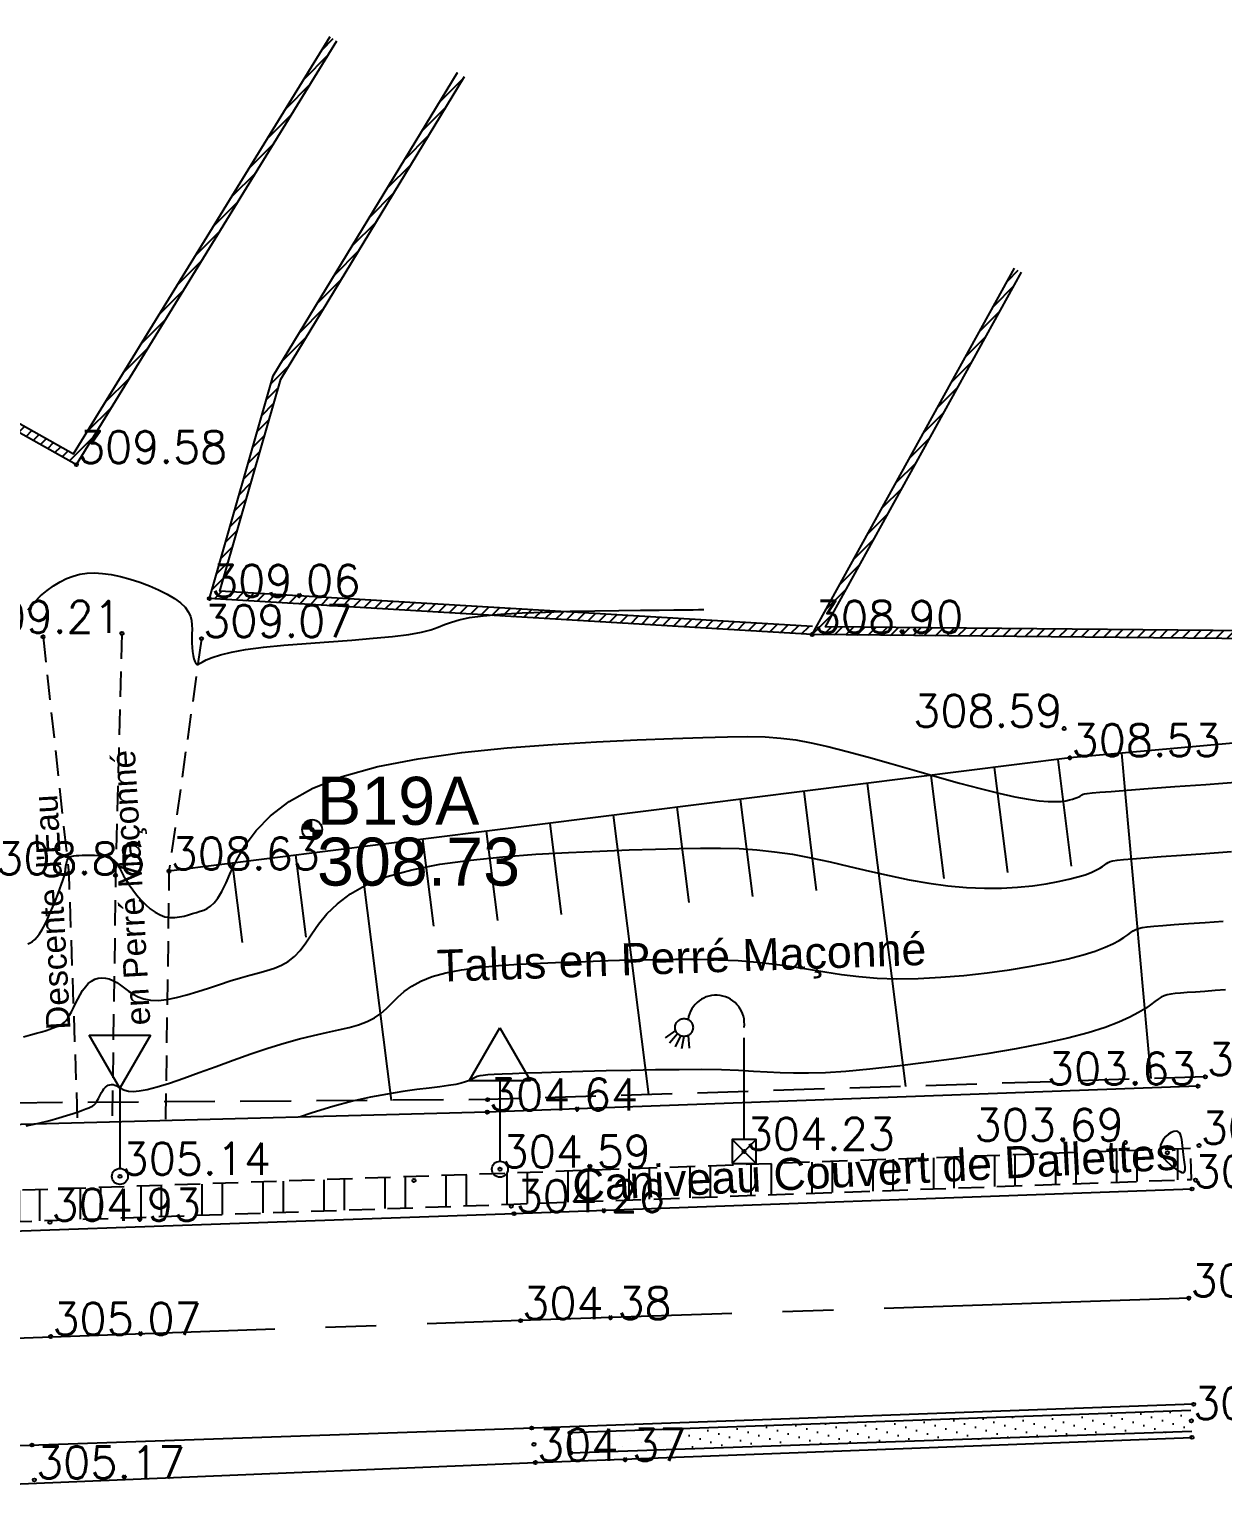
# Model space of a CAD drawing. Extents: x 524954 to 526204, y 9523489 to 9524010.
# Drawn here: x 526132.74 to 526170.01, y 9523875.26 to 9523921.45 of the extents above; entities that cross this region are included whole.
import ezdxf
from ezdxf.enums import TextEntityAlignment as Align

# ---------------------------------------------------------------- set-up
doc = ezdxf.new("R2010")
doc.units = 0
doc.header["$PDMODE"] = 33
doc.header["$PDSIZE"] = 0.1
doc.linetypes.add('AXES2', pattern=[28.575, 19.05, -3.175, 3.175, -3.175])
doc.linetypes.add('CACHE2', pattern=[4.7625, 3.175, -1.5875])
for name, color, linetype in [('Axe_Route_Existante', 1, 'AXES2'), ('Bas_Talus', 40, 'CACHE2'), ('Bord_Route_Existante', 6, 'Continuous'), ('Caniveau', 5, 'CACHE2'), ('Cloture', 7, 'Continuous'), ('CN_01_00', 3, 'Continuous'), ('CN_02_00', 4, 'Continuous'), ('CN_05_00', 6, 'Continuous'), ('Haut_Talus', 30, 'Continuous'), ('Murs', 1, 'Continuous'), ('Réseau_Electrique', 1, 'CACHE2'), ('Signalisation', 7, 'Continuous'), ('Talus', 2, 'Continuous'), ('TopoAlt', 3, 'Continuous'), ('TopoAlt polygo', 7, 'Continuous'), ('TOPOJIS', 7, 'Continuous'), ('TOPOJIS polygo', 1, 'Continuous'), ('TopoMat polygo', 1, 'Continuous'), ('Toponomie', 7, 'CACHE2'), ('Végétation_Plantation', 70, 'Continuous')]:
    doc.layers.add(name, color=color, linetype=linetype)
doc.layers.add('Trottoir', color=7, linetype='Continuous', true_color=0xff6666)
doc.styles.add('Arial 1.0', font='arial.ttf', dxfattribs={"width": 0.99, "height": 1})
doc.styles.add('Simplex 1.0', font='Simplex.shx', dxfattribs={"width": 0.99, "height": 1})
doc.styles.get("Standard").update_dxf_attribs({"font": 'arial.ttf'})
pattern_1 = [(45, (0, 0), (-0.1767766952966, 0.1767766952966), [])]

# ---------------------------------------------------------------- blocks, each defined once
blk = doc.blocks.new('TCPOINT M')
at = {"color": 0}
blk.add_point((0, 0), dxfattribs=at)
at = {"layer": 'TopoAlt', "style": 'Simplex 1.0', "width": 0.99}
blk.add_attdef('ALT', (0.15, 0.15), '', height=1, dxfattribs=at)
blk = doc.blocks.new('l006')
at = {"color": 0, "linetype": 'Continuous'}
for p, q in [((-0.374983, 0.374983), (0.374983, -0.374983)), ((0.374983, 0.374983), (-0.374983, -0.374983))]:
    blk.add_line(p, q, dxfattribs=at)
at = {"color": 0}
for points in [[(-2.13811, 3.780655), (-2.462092, 3.556373)], [(0, 0.374983), (0, 3.874983)], [(-2.076053, 3.680811), (-2.327604, 3.38372)], [(-1.982361, 3.616916), (-2.1506, 3.266515)], [(-1.881771, 3.595557), (-1.952051, 3.211468)], [(-1.751571, 3.624204), (-1.711147, 3.227417)]]:
    blk.add_lwpolyline(points, dxfattribs=at)
at = {"color": 0, "linetype": 'Continuous'}
blk.add_lwpolyline([(-0.374983, -0.374983), (0.374983, -0.374983), (0.374983, 0.374983), (-0.374983, 0.374983)], close=True, dxfattribs=at)
at = {"color": 0}
blk.add_circle((-1.875, 3.874983), 0.279508, dxfattribs=at)
blk.add_arc((-0.875, 3.999983), 0.883883, 351.869898, 171.869898, dxfattribs=at)
blk = doc.blocks.new('r021')
at = {"color": 0, "linetype": 'Continuous'}
for p, q in [((-0.959708, 4.41882), (0.958028, 4.41882)), ((0, 2.75992), (-0.959708, 4.41882)), ((0.958028, 4.41882), (0, 2.75992)), ((0, 2.75992), (0, 0.25))]:
    blk.add_line(p, q, dxfattribs=at)
at = {"color": 0}
blk.add_circle((0, 0), 0.25, dxfattribs=at)
blk = doc.blocks.new('r022')
at = {"color": 0, "linetype": 'Continuous'}
for p, q in [((-0.958868, 2.75992), (0.00084, 4.41882)), ((0.00084, 4.41882), (0.958868, 2.75992)), ((0.958868, 2.75992), (-0.958868, 2.75992)), ((0, 2.75992), (0, 0.25))]:
    blk.add_line(p, q, dxfattribs=at)
at = {"color": 0}
blk.add_circle((0, 0), 0.25, dxfattribs=at)
blk = doc.blocks.new('TCPOINT polygo')
at = {"color": 0, "const_width": 0.075}
blk.add_lwpolyline([(0, 0.0375, 1), (0, -0.0375, 1)], format="xyb", close=True, dxfattribs=at)
at = {"color": 0}
blk.add_point((0, 0), dxfattribs=at)
at = {"layer": 'TopoAlt polygo', "style": 'Arial 1.0', "width": 0.99}
blk.add_attdef('ALT', (0.15, 0.15), '', height=2, dxfattribs=at)
at = {"layer": 'TopoMat polygo', "style": 'Arial 1.0', "width": 0.99}
blk.add_attdef('MAT', text='', height=2, dxfattribs=at).set_placement((0.15, -2.5), align=Align.TOP_LEFT)
blk = doc.blocks.new('t014')
at = {"color": 0, "const_width": 1.249375}
for points in [[(0, 0.625313, 0.414214), (-0.625313, 0, 1)], [(0, -0.625312, 0.414214), (0.625313, 0, 0.414214)]]:
    blk.add_lwpolyline(points, format="xyb", dxfattribs=at)
at = {"color": 0}
blk.add_circle((0, 0), 1.25, dxfattribs=at)

msp = doc.modelspace()

# ---------------------------------------------------------------- hatches: boundary and pattern name
at = {"layer": 'Caniveau', "ltscale": 0.25}
h = msp.add_hatch(dxfattribs=at)
h.set_pattern_fill('ANSI32', color=256, scale=0.2, angle=45, style=0)
h.paths.add_polyline_path([(526169.013, 9523886.483), (526147.837, 9523885.712), (526121.79, 9523884.798), (526119.235, 9523884.72), (526110.386, 9523884.982), (526101.922, 9523886.208), (526094.879, 9523887.319), (526093.223, 9523887.838), (526090.785, 9523889.078), (526087.619, 9523891.659), (526083.79, 9523893.69), (526080.443, 9523895.11), (526076.92, 9523895.854), (526071.989, 9523897.311), (526066.491, 9523899.725), (526054.062, 9523905.317), (526051.122, 9523906.941), (526048.139, 9523909.736), (526046.009, 9523913.059), (526045.211, 9523912.599), (526047.384, 9523909.115), (526050.547, 9523906.151), (526053.628, 9523904.45), (526066.097, 9523898.839), (526071.655, 9523896.399), (526076.682, 9523894.914), (526080.129, 9523894.186), (526083.429, 9523892.919), (526087.095, 9523890.836), (526090.253, 9523888.262), (526092.856, 9523886.937), (526094.658, 9523886.372), (526101.777, 9523885.25), (526110.302, 9523884.014), (526119.236, 9523883.75), (526121.822, 9523883.83), (526147.872, 9523884.743), (526169.048, 9523885.515)])
at = {"layer": 'Murs'}
h = msp.add_hatch(dxfattribs=at)
h.set_pattern_fill('_U', color=256, scale=0.25, angle=45, style=0, pattern_type=0)
h.set_pattern_definition(pattern_1)
h.paths.add_polyline_path([(526118.373, 9523916.762), (526134.206, 9523907.853), (526142.348, 9523921.098), (526142.135, 9523921.229), (526134.119, 9523908.189), (526118.496, 9523916.98)])
h = msp.add_hatch(dxfattribs=at)
h.set_pattern_fill('_U', color=256, scale=0.25, angle=45, style=0, pattern_type=0)
h.set_pattern_definition(pattern_1)
h.paths.add_polyline_path([(526157.195, 9523902.542), (526138.365, 9523903.671), (526140.36, 9523910.627), (526146.119, 9523920.11), (526146.333, 9523919.98), (526140.591, 9523910.526), (526138.691, 9523903.902), (526157.21, 9523902.791)])
h = msp.add_hatch(dxfattribs=at)
h.set_pattern_fill('_U', color=256, scale=0.25, angle=45, style=0, pattern_type=0)
h.set_pattern_definition(pattern_1)
h.paths.add_polyline_path([(526178.529, 9523902.34), (526157.195, 9523902.542), (526163.521, 9523913.992), (526163.74, 9523913.871), (526157.617, 9523902.788), (526178.531, 9523902.59)])
at = {"layer": 'Végétation_Plantation'}
h = msp.add_hatch(dxfattribs=at)
h.set_pattern_fill('PELOUSE', color=256, scale=0.15, angle=285, style=0)
h.set_pattern_definition([(285, (0, 0), (0.338306318843, -0.103465378898), [0, -0.375])])
h.paths.add_polyline_path([(526169.03, 9523878.292), (526149.628, 9523877.594), (526149.649, 9523876.968), (526169.053, 9523877.645)])

# ---------------------------------------------------------------- linework, layer by layer
at = {"layer": 'Axe_Route_Existante', "ltscale": 0.5, "flags": 128}
msp.add_lwpolyline([(526168.964, 9523881.807), (526148.086, 9523881.103), (526122.163, 9523880.184), (526103.667, 9523881.747), (526093.154, 9523883.214)], dxfattribs=at)
at = {"layer": 'Bas_Talus', "ltscale": 0.5, "flags": 128}
msp.add_lwpolyline([(526169.478, 9523888.72), (526147.054, 9523888.008), (526121.945, 9523887.832), (526107.563, 9523889.513), (526097.042, 9523891.081), (526094.222, 9523891.842), (526091.138, 9523894.144), (526088.159, 9523896.254), (526082.128, 9523898.886), (526077.774, 9523899.759), (526074.725, 9523900.593), (526071.481, 9523901.929), (526060.018, 9523906.985), (526053.901, 9523909.77), (526050.455, 9523912.875), (526048.786, 9523915.056), (526047.769, 9523919.408), (526048.034, 9523921.385)], dxfattribs=at)
at = {"layer": 'Bord_Route_Existante', "flags": 128}
for points in [[(526101.733, 9523884.956), (526110.276, 9523883.718), (526119.236, 9523883.453), (526121.832, 9523883.532), (526147.883, 9523884.446), (526169.059, 9523885.217)], [(526169.114, 9523878.487), (526148.483, 9523877.744), (526122.13, 9523876.84), (526116.111, 9523876.703), (526112.931, 9523876.834), (526108.688, 9523877.151), (526104.532, 9523877.684), (526102.101, 9523878.011), (526095.127, 9523879.067), (526094.41, 9523879.159), (526094.479, 9523878.48), (526094.767, 9523876.387), (526094.843, 9523873.767), (526094.875, 9523872.361), (526096.885, 9523872.923), (526100.586, 9523873.677), (526104.309, 9523874.081), (526109.662, 9523874.527), (526115.241, 9523875.101), (526118.86, 9523875.446), (526120.943, 9523875.569), (526123.404, 9523875.629), (526148.548, 9523876.667), (526169.06, 9523877.454)], [(526169.03, 9523878.292), (526149.628, 9523877.594), (526149.649, 9523876.968), (526169.053, 9523877.645)]]:
    msp.add_lwpolyline(points, dxfattribs=at)
at = {"layer": 'Caniveau', "ltscale": 0.25, "flags": 128}
for points in [[(526169.013, 9523886.483), (526147.837, 9523885.712), (526121.79, 9523884.798), (526119.235, 9523884.72), (526110.386, 9523884.982), (526101.922, 9523886.208), (526094.879, 9523887.319), (526093.223, 9523887.838), (526090.785, 9523889.078), (526087.619, 9523891.659), (526083.79, 9523893.69), (526080.443, 9523895.11), (526076.92, 9523895.854), (526071.989, 9523897.311), (526066.491, 9523899.725), (526054.062, 9523905.317), (526051.122, 9523906.941), (526048.139, 9523909.736), (526046.009, 9523913.059), (526045.211, 9523912.599), (526047.384, 9523909.115), (526050.547, 9523906.151), (526053.628, 9523904.45), (526066.097, 9523898.839), (526071.655, 9523896.399), (526076.682, 9523894.914), (526080.129, 9523894.186), (526083.429, 9523892.919), (526087.095, 9523890.836), (526090.253, 9523888.262), (526092.856, 9523886.937), (526094.658, 9523886.372), (526101.777, 9523885.25), (526110.302, 9523884.014), (526119.236, 9523883.75), (526121.822, 9523883.83), (526147.872, 9523884.743), (526169.048, 9523885.515), (526169.013, 9523886.483)], [(526135.629, 9523902.579), (526135.43, 9523895.022), (526135.327, 9523887.31)], [(526133.165, 9523902.473), (526133.969, 9523895.086), (526134.241, 9523887.281)], [(526138.116, 9523902.413), (526137.1, 9523895.147), (526136.995, 9523887.354)]]:
    msp.add_lwpolyline(points, dxfattribs=at)
at = {"layer": 'Cloture', "flags": 128}
for points in [[(526118.373, 9523916.762), (526134.206, 9523907.853), (526142.348, 9523921.098)], [(526118.496, 9523916.98), (526134.119, 9523908.189), (526142.135, 9523921.229)], [(526157.195, 9523902.542), (526138.365, 9523903.671), (526140.36, 9523910.627), (526146.119, 9523920.11)], [(526157.21, 9523902.791), (526138.691, 9523903.902), (526140.591, 9523910.526), (526146.333, 9523919.98)], [(526178.529, 9523902.34), (526157.195, 9523902.542), (526163.521, 9523913.992)], [(526178.531, 9523902.59), (526157.617, 9523902.788), (526163.74, 9523913.871)]]:
    msp.add_lwpolyline(points, dxfattribs=at)
at = {"layer": 'CN_01_00', "flags": 128}
for points, elevation in [([(526132.695, 9523903.311), (526132.888, 9523903.547), (526133.088, 9523903.749), (526133.291, 9523903.922), (526133.494, 9523904.068), (526133.696, 9523904.191), (526133.899, 9523904.292), (526134.105, 9523904.37), (526134.318, 9523904.426), (526134.541, 9523904.458), (526134.776, 9523904.467), (526135.026, 9523904.453), (526135.296, 9523904.416), (526135.584, 9523904.356), (526135.886, 9523904.275), (526136.191, 9523904.177), (526136.491, 9523904.064), (526136.777, 9523903.941), (526137.04, 9523903.809), (526137.27, 9523903.672), (526137.46, 9523903.532), (526137.603, 9523903.394), (526137.703, 9523903.255), (526137.768, 9523903.118), (526137.804, 9523902.98), (526137.819, 9523902.842), (526137.821, 9523902.703), (526137.815, 9523902.564), (526137.81, 9523902.423), (526137.812, 9523902.281), (526137.82, 9523902.142), (526137.834, 9523902.011), (526137.854, 9523901.89), (526137.878, 9523901.785), (526137.905, 9523901.701), (526137.936, 9523901.64), (526137.968, 9523901.608), (526138.004, 9523901.607), (526138.056, 9523901.634), (526138.138, 9523901.683), (526138.264, 9523901.749), (526138.448, 9523901.826), (526138.706, 9523901.91), (526139.05, 9523901.994), (526139.496, 9523902.073), (526140.049, 9523902.144), (526140.688, 9523902.208), (526141.382, 9523902.265), (526142.099, 9523902.32), (526142.81, 9523902.373), (526143.483, 9523902.428), (526144.089, 9523902.485), (526144.596, 9523902.549), (526144.985, 9523902.619), (526145.278, 9523902.695), (526145.51, 9523902.773), (526145.713, 9523902.853), (526145.922, 9523902.93), (526146.169, 9523903.004), (526146.489, 9523903.071), (526146.915, 9523903.13), (526147.469, 9523903.178), (526148.13, 9523903.217), (526148.862, 9523903.246), (526149.632, 9523903.269), (526150.406, 9523903.285), (526151.151, 9523903.297), (526151.832, 9523903.305), (526152.416, 9523903.31), (526152.878, 9523903.315), (526153.225, 9523903.318), (526153.473, 9523903.32), (526153.64, 9523903.321), (526153.741, 9523903.322), (526153.793, 9523903.323), (526153.812, 9523903.323), (526153.814, 9523903.323)], 309), ([(526132.551, 9523889.976), (526132.774, 9523890.03), (526132.964, 9523890.081), (526133.126, 9523890.129), (526133.263, 9523890.174), (526133.379, 9523890.215), (526133.479, 9523890.251), (526133.567, 9523890.283), (526133.644, 9523890.314), (526133.712, 9523890.346), (526133.774, 9523890.383), (526133.832, 9523890.428), (526133.886, 9523890.485), (526133.94, 9523890.556), (526133.995, 9523890.644), (526134.053, 9523890.753), (526134.114, 9523890.876), (526134.18, 9523891.01), (526134.249, 9523891.148), (526134.324, 9523891.285), (526134.403, 9523891.416), (526134.489, 9523891.534), (526134.58, 9523891.635), (526134.678, 9523891.714), (526134.781, 9523891.77), (526134.889, 9523891.804), (526135.001, 9523891.817), (526135.116, 9523891.81), (526135.232, 9523891.782), (526135.35, 9523891.736), (526135.467, 9523891.671), (526135.585, 9523891.588), (526135.706, 9523891.495), (526135.835, 9523891.399), (526135.977, 9523891.306), (526136.137, 9523891.223), (526136.318, 9523891.158), (526136.526, 9523891.118), (526136.765, 9523891.109), (526137.038, 9523891.138), (526137.339, 9523891.198), (526137.662, 9523891.282), (526137.997, 9523891.384), (526138.34, 9523891.496), (526138.681, 9523891.61), (526139.014, 9523891.721), (526139.332, 9523891.819), (526139.628, 9523891.901), (526139.903, 9523891.972), (526140.159, 9523892.042), (526140.396, 9523892.119), (526140.618, 9523892.212), (526140.825, 9523892.329), (526141.019, 9523892.479), (526141.201, 9523892.672), (526141.377, 9523892.911), (526141.563, 9523893.189), (526141.776, 9523893.493), (526142.036, 9523893.811), (526142.361, 9523894.131), (526142.771, 9523894.442), (526143.283, 9523894.73), (526143.918, 9523894.984), (526144.685, 9523895.194), (526145.562, 9523895.363), (526146.521, 9523895.497), (526147.53, 9523895.6), (526148.56, 9523895.677), (526149.581, 9523895.735), (526150.564, 9523895.778), (526151.478, 9523895.812), (526152.3, 9523895.84), (526153.04, 9523895.861), (526153.711, 9523895.872), (526154.329, 9523895.87), (526154.91, 9523895.853), (526155.468, 9523895.816), (526156.02, 9523895.758), (526156.579, 9523895.675), (526157.158, 9523895.566), (526157.756, 9523895.437), (526158.366, 9523895.296), (526158.985, 9523895.151), (526159.606, 9523895.01), (526160.226, 9523894.88), (526160.838, 9523894.769), (526161.437, 9523894.686), (526162.019, 9523894.635), (526162.579, 9523894.615), (526163.112, 9523894.621), (526163.614, 9523894.649), (526164.08, 9523894.695), (526164.506, 9523894.753), (526164.886, 9523894.821), (526165.217, 9523894.894), (526165.495, 9523894.967), (526165.725, 9523895.039), (526165.911, 9523895.11), (526166.061, 9523895.177), (526166.178, 9523895.239), (526166.269, 9523895.296), (526166.34, 9523895.346), (526166.396, 9523895.388), (526166.445, 9523895.421), (526166.504, 9523895.448), (526166.59, 9523895.47), (526166.724, 9523895.491), (526166.923, 9523895.512), (526167.206, 9523895.536), (526167.592, 9523895.565), (526168.099, 9523895.603), (526168.738, 9523895.65), (526169.482, 9523895.705), (526170.295, 9523895.765)], 307)]:
    msp.add_lwpolyline(points, dxfattribs=dict(at, elevation=elevation))
at = {"layer": 'CN_01_00', "elevation": 303, "flags": 128}
msp.add_lwpolyline([(526168.768, 9523886.579), (526168.758, 9523886.674), (526168.745, 9523886.764), (526168.727, 9523886.846), (526168.703, 9523886.917), (526168.669, 9523886.972), (526168.625, 9523887.009), (526168.567, 9523887.024), (526168.496, 9523887.013), (526168.415, 9523886.98), (526168.331, 9523886.928), (526168.25, 9523886.858), (526168.177, 9523886.776), (526168.119, 9523886.683), (526168.081, 9523886.584), (526168.069, 9523886.48), (526168.087, 9523886.375), (526168.132, 9523886.272), (526168.197, 9523886.172), (526168.277, 9523886.077), (526168.365, 9523885.99), (526168.456, 9523885.913), (526168.544, 9523885.847), (526168.623, 9523885.795), (526168.688, 9523885.758), (526168.74, 9523885.736), (526168.78, 9523885.728), (526168.809, 9523885.733), (526168.828, 9523885.75), (526168.84, 9523885.779), (526168.846, 9523885.817), (526168.847, 9523885.864), (526168.844, 9523885.92), (526168.838, 9523885.984), (526168.83, 9523886.054), (526168.82, 9523886.13), (526168.809, 9523886.212), (526168.798, 9523886.298), (526168.787, 9523886.389), (526168.777, 9523886.483), (526168.768, 9523886.579)], close=True, dxfattribs=at)
at = {"layer": 'CN_02_00', "flags": 128}
for points, elevation in [([(526132.695, 9523892.875), (526132.764, 9523892.91), (526132.834, 9523892.955), (526132.906, 9523893.015), (526132.98, 9523893.094), (526133.058, 9523893.195), (526133.138, 9523893.321), (526133.222, 9523893.476), (526133.307, 9523893.652), (526133.392, 9523893.842), (526133.475, 9523894.039), (526133.553, 9523894.235), (526133.625, 9523894.422), (526133.688, 9523894.593), (526133.741, 9523894.74), (526133.782, 9523894.858), (526133.813, 9523894.949), (526133.834, 9523895.017), (526133.848, 9523895.068), (526133.856, 9523895.107), (526133.861, 9523895.138), (526133.863, 9523895.165), (526133.866, 9523895.194), (526133.869, 9523895.228), (526133.873, 9523895.267), (526133.88, 9523895.309), (526133.887, 9523895.353), (526133.897, 9523895.397), (526133.908, 9523895.44), (526133.92, 9523895.479), (526133.934, 9523895.514), (526133.951, 9523895.544), (526133.971, 9523895.568), (526133.997, 9523895.587), (526134.031, 9523895.603), (526134.075, 9523895.616), (526134.132, 9523895.626), (526134.202, 9523895.634), (526134.289, 9523895.641), (526134.393, 9523895.648), (526134.511, 9523895.652), (526134.638, 9523895.654), (526134.769, 9523895.652), (526134.9, 9523895.643), (526135.026, 9523895.628), (526135.142, 9523895.605), (526135.243, 9523895.572), (526135.327, 9523895.528), (526135.396, 9523895.473), (526135.456, 9523895.406), (526135.51, 9523895.326), (526135.563, 9523895.234), (526135.619, 9523895.128), (526135.684, 9523895.008), (526135.762, 9523894.874), (526135.857, 9523894.726), (526135.966, 9523894.569), (526136.089, 9523894.41), (526136.223, 9523894.253), (526136.365, 9523894.106), (526136.514, 9523893.974), (526136.666, 9523893.863), (526136.821, 9523893.779), (526136.976, 9523893.726), (526137.13, 9523893.702), (526137.281, 9523893.7), (526137.428, 9523893.717), (526137.571, 9523893.746), (526137.709, 9523893.783), (526137.84, 9523893.823), (526137.963, 9523893.861), (526138.078, 9523893.894), (526138.187, 9523893.929), (526138.293, 9523893.978), (526138.399, 9523894.051), (526138.508, 9523894.157), (526138.623, 9523894.308), (526138.747, 9523894.513), (526138.883, 9523894.783), (526139.037, 9523895.123), (526139.229, 9523895.52), (526139.484, 9523895.957), (526139.824, 9523896.416), (526140.273, 9523896.878), (526140.855, 9523897.327), (526141.593, 9523897.744), (526142.512, 9523898.112), (526143.621, 9523898.417), (526144.884, 9523898.662), (526146.249, 9523898.854), (526147.666, 9523899.002), (526149.085, 9523899.112), (526150.455, 9523899.192), (526151.725, 9523899.25), (526152.844, 9523899.293), (526153.778, 9523899.326), (526154.546, 9523899.348), (526155.185, 9523899.355), (526155.73, 9523899.343), (526156.217, 9523899.31), (526156.682, 9523899.252), (526157.16, 9523899.164), (526157.686, 9523899.044), (526158.288, 9523898.89), (526158.952, 9523898.709), (526159.657, 9523898.511), (526160.381, 9523898.305), (526161.102, 9523898.099), (526161.799, 9523897.904), (526162.449, 9523897.729), (526163.031, 9523897.583), (526163.528, 9523897.473), (526163.944, 9523897.397), (526164.288, 9523897.349), (526164.569, 9523897.325), (526164.795, 9523897.321), (526164.976, 9523897.331), (526165.12, 9523897.351), (526165.236, 9523897.375), (526165.332, 9523897.4), (526165.412, 9523897.426), (526165.476, 9523897.45), (526165.528, 9523897.473), (526165.569, 9523897.495), (526165.601, 9523897.514), (526165.625, 9523897.532), (526165.645, 9523897.546), (526165.664, 9523897.558), (526165.704, 9523897.569), (526165.789, 9523897.581), (526165.94, 9523897.595), (526166.183, 9523897.616), (526166.54, 9523897.643), (526167.035, 9523897.68), (526167.691, 9523897.728), (526168.522, 9523897.79), (526169.491, 9523897.861), (526170.552, 9523897.939)], 308), ([(526132.634, 9523887.192), (526133.033, 9523887.277), (526133.374, 9523887.359), (526133.662, 9523887.436), (526133.902, 9523887.508), (526134.102, 9523887.573), (526134.265, 9523887.63), (526134.398, 9523887.679), (526134.506, 9523887.719), (526134.593, 9523887.753), (526134.661, 9523887.781), (526134.714, 9523887.807), (526134.755, 9523887.834), (526134.788, 9523887.863), (526134.815, 9523887.897), (526134.841, 9523887.938), (526134.868, 9523887.988), (526134.896, 9523888.045), (526134.927, 9523888.107), (526134.959, 9523888.171), (526134.993, 9523888.234), (526135.03, 9523888.294), (526135.069, 9523888.349), (526135.112, 9523888.396), (526135.157, 9523888.432), (526135.205, 9523888.458), (526135.255, 9523888.474), (526135.306, 9523888.48), (526135.359, 9523888.477), (526135.413, 9523888.464), (526135.467, 9523888.442), (526135.522, 9523888.412), (526135.577, 9523888.375), (526135.642, 9523888.335), (526135.724, 9523888.3), (526135.834, 9523888.275), (526135.981, 9523888.267), (526136.174, 9523888.283), (526136.422, 9523888.327), (526136.734, 9523888.408), (526137.117, 9523888.527), (526137.56, 9523888.68), (526138.048, 9523888.856), (526138.57, 9523889.047), (526139.109, 9523889.244), (526139.654, 9523889.437), (526140.189, 9523889.618), (526140.701, 9523889.777), (526141.179, 9523889.908), (526141.62, 9523890.015), (526142.025, 9523890.106), (526142.394, 9523890.187), (526142.727, 9523890.266), (526143.026, 9523890.35), (526143.29, 9523890.446), (526143.52, 9523890.561), (526143.718, 9523890.699), (526143.896, 9523890.857), (526144.068, 9523891.028), (526144.248, 9523891.206), (526144.449, 9523891.384), (526144.687, 9523891.556), (526144.973, 9523891.715), (526145.324, 9523891.855), (526145.748, 9523891.971), (526146.241, 9523892.065), (526146.792, 9523892.139), (526147.394, 9523892.197), (526148.035, 9523892.243), (526148.708, 9523892.278), (526149.403, 9523892.306), (526150.111, 9523892.331), (526150.823, 9523892.354), (526151.533, 9523892.374), (526152.237, 9523892.39), (526152.928, 9523892.397), (526153.603, 9523892.395), (526154.255, 9523892.381), (526154.88, 9523892.352), (526155.472, 9523892.306), (526156.029, 9523892.242), (526156.559, 9523892.165), (526157.076, 9523892.082), (526157.589, 9523891.998), (526158.111, 9523891.921), (526158.653, 9523891.856), (526159.226, 9523891.809), (526159.843, 9523891.788), (526160.51, 9523891.797), (526161.214, 9523891.833), (526161.936, 9523891.893), (526162.66, 9523891.973), (526163.365, 9523892.068), (526164.036, 9523892.176), (526164.653, 9523892.292), (526165.198, 9523892.412), (526165.658, 9523892.533), (526166.037, 9523892.653), (526166.346, 9523892.769), (526166.593, 9523892.88), (526166.787, 9523892.983), (526166.938, 9523893.077), (526167.056, 9523893.16), (526167.148, 9523893.23), (526167.226, 9523893.285), (526167.303, 9523893.327), (526167.392, 9523893.36), (526167.508, 9523893.386), (526167.663, 9523893.408), (526167.872, 9523893.429), (526168.149, 9523893.451), (526168.507, 9523893.478), (526168.955, 9523893.51), (526169.473, 9523893.549), (526170.039, 9523893.59)], 306)]:
    msp.add_lwpolyline(points, dxfattribs=dict(at, elevation=elevation))
at = {"layer": 'CN_05_00', "elevation": 305, "flags": 128}
msp.add_lwpolyline([(526170.111, 9523891.44), (526169.782, 9523891.416), (526169.465, 9523891.392), (526169.171, 9523891.371), (526168.915, 9523891.352), (526168.706, 9523891.337), (526168.538, 9523891.322), (526168.403, 9523891.305), (526168.291, 9523891.282), (526168.194, 9523891.25), (526168.103, 9523891.207), (526168.008, 9523891.148), (526167.9, 9523891.071), (526167.771, 9523890.974), (526167.607, 9523890.859), (526167.396, 9523890.728), (526167.125, 9523890.583), (526166.781, 9523890.429), (526166.35, 9523890.267), (526165.821, 9523890.1), (526165.179, 9523889.931), (526164.419, 9523889.763), (526163.566, 9523889.598), (526162.651, 9523889.442), (526161.705, 9523889.296), (526160.761, 9523889.165), (526159.849, 9523889.051), (526159.001, 9523888.959), (526158.249, 9523888.891), (526157.615, 9523888.85), (526157.079, 9523888.831), (526156.615, 9523888.832), (526156.193, 9523888.845), (526155.785, 9523888.867), (526155.363, 9523888.893), (526154.899, 9523888.918), (526154.364, 9523888.937), (526153.739, 9523888.946), (526153.041, 9523888.945), (526152.296, 9523888.938), (526151.528, 9523888.924), (526150.763, 9523888.907), (526150.027, 9523888.888), (526149.346, 9523888.868), (526148.745, 9523888.85), (526148.243, 9523888.834), (526147.835, 9523888.82), (526147.51, 9523888.808), (526147.257, 9523888.795), (526147.064, 9523888.782), (526146.919, 9523888.767), (526146.812, 9523888.749), (526146.73, 9523888.727), (526146.664, 9523888.701), (526146.602, 9523888.671), (526146.537, 9523888.637), (526146.46, 9523888.601), (526146.36, 9523888.564), (526146.229, 9523888.525), (526146.058, 9523888.487), (526145.838, 9523888.45), (526145.562, 9523888.413), (526145.23, 9523888.372), (526144.845, 9523888.324), (526144.41, 9523888.263), (526143.927, 9523888.185), (526143.399, 9523888.084), (526142.829, 9523887.956), (526142.219, 9523887.797), (526141.573, 9523887.601), (526141.176, 9523887.464)], dxfattribs=at)
at = {"layer": 'Haut_Talus', "flags": 128}
msp.add_lwpolyline([(526178.812, 9523899.907), (526165.246, 9523898.69), (526137.1, 9523895.147)], dxfattribs=at)
at = {"layer": 'Talus'}
for p, q in [((526166.86, 9523898.835), (526167.772, 9523888.666)), ((526162.885, 9523898.393), (526163.298, 9523895.112)), ((526164.869, 9523898.643), (526165.29, 9523895.3)), ((526158.916, 9523897.893), (526160.109, 9523888.422)), ((526160.901, 9523898.143), (526161.306, 9523894.924)), ((526156.932, 9523897.644), (526157.322, 9523894.549)), ((526152.963, 9523897.144), (526153.337, 9523894.173)), ((526154.948, 9523897.394), (526155.329, 9523894.361)), ((526148.995, 9523896.645), (526149.353, 9523893.797)), ((526150.979, 9523896.894), (526152.078, 9523888.167)), ((526145.026, 9523896.145), (526145.368, 9523893.43)), ((526147.01, 9523896.395), (526147.361, 9523893.61)), ((526141.057, 9523895.645), (526141.379, 9523893.088)), ((526143.042, 9523895.895), (526144.037, 9523887.986)), ((526139.073, 9523895.396), (526139.385, 9523892.917))]:
    msp.add_line(p, q, dxfattribs=at)
at = {"layer": 'Trottoir', "flags": 128}
msp.add_lwpolyline([(526169.246, 9523888.429), (526147.043, 9523887.619), (526121.847, 9523886.954), (526107.504, 9523888.991), (526096.993, 9523890.732), (526094.562, 9523891.303), (526090.907, 9523893.859), (526088.008, 9523895.954), (526082.037, 9523898.641), (526077.749, 9523899.493), (526074.663, 9523900.301), (526071.398, 9523901.609), (526059.899, 9523906.659), (526053.822, 9523909.562), (526050.246, 9523912.659), (526048.442, 9523914.874), (526047.459, 9523919.418), (526047.554, 9523921.45)], dxfattribs=at)

# ---------------------------------------------------------------- block references
at = {"layer": 'Réseau_Electrique'}
msp.add_blockref('l006', (526155.068, 9523886.389), dxfattribs=at)
at = {"layer": 'Signalisation'}
for name, p in [('r021', (526135.569, 9523885.61)), ('r022', (526147.441, 9523885.834))]:
    msp.add_blockref(name, p, dxfattribs=at)
at = {"layer": 'TOPOJIS'}
ref = msp.add_blockref('TCPOINT M', (526134.206, 9523907.853, 309.58), dxfattribs=at)
ref.add_attrib('ALT', '309.58', (526134.256, 9523907.903, 309.58), dxfattribs={"layer": 'TopoAlt', "height": 1, "style": 'Simplex 1.0', "width": 0.99})
ref = msp.add_blockref('TCPOINT M', (526138.365, 9523903.671, 309.06), dxfattribs=at)
ref.add_attrib('ALT', '309.06', (526138.415, 9523903.721, 309.06), dxfattribs={"layer": 'TopoAlt', "height": 1, "style": 'Simplex 1.0', "width": 0.99})
ref = msp.add_blockref('TCPOINT M', (526130.881, 9523902.543, 309.21), dxfattribs=at)
ref.add_attrib('ALT', '309.21', (526130.931, 9523902.593, 309.21), dxfattribs={"layer": 'TopoAlt', "height": 1, "style": 'Simplex 1.0', "width": 0.99})
ref = msp.add_blockref('TCPOINT M', (526138.116, 9523902.413, 309.07), dxfattribs=at)
ref.add_attrib('ALT', '309.07', (526138.166, 9523902.463, 309.07), dxfattribs={"layer": 'TopoAlt', "height": 1, "style": 'Simplex 1.0', "width": 0.99})
ref = msp.add_blockref('TCPOINT M', (526157.195, 9523902.542, 308.9), dxfattribs=at)
ref.add_attrib('ALT', '308.90', (526157.245, 9523902.592, 308.9), dxfattribs={"layer": 'TopoAlt', "height": 1, "style": 'Simplex 1.0', "width": 0.99})
for p in [(526133.165, 9523902.473, 308.7), (526135.629, 9523902.579, 308.62), (526133.969, 9523895.086, 307.95), (526135.43, 9523895.022, 307.94), (526147.054, 9523888.008, 304.77), (526168.295, 9523886.349, 302.47), (526144.755, 9523885.484, 303.59), (526169.172, 9523885.495, 303.26), (526147.796, 9523884.68, 304.26), (526169.114, 9523878.487, 303.48), (526148.431, 9523877.746, 304.42), (526149.633, 9523877.594, 304.65), (526132.819, 9523877.215, 305.17), (526148.502, 9523877.238, 304.71), (526169.06, 9523877.454, 303.45), (526149.649, 9523876.968, 304.64)]:
    msp.add_blockref('TCPOINT M', p, dxfattribs=at)
ref = msp.add_blockref('TCPOINT M', (526165.068, 9523899.605, 308.59), dxfattribs=at)
ref.add_attrib('ALT', '308.59', dxfattribs={"layer": 'TopoAlt', "height": 1, "style": 'Simplex 1.0', "width": 0.99}).set_placement((526165.018, 9523899.655, 308.59), align=Align.RIGHT)
ref = msp.add_blockref('TCPOINT M', (526165.246, 9523898.69, 308.53), dxfattribs=at)
ref.add_attrib('ALT', '308.53', (526165.296, 9523898.74, 308.53), dxfattribs={"layer": 'TopoAlt', "height": 1, "style": 'Simplex 1.0', "width": 0.99})
ref = msp.add_blockref('TCPOINT M', (526131.653, 9523894.996, 308.86), dxfattribs=at)
ref.add_attrib('ALT', '308.86', (526131.703, 9523895.046, 308.86), dxfattribs={"layer": 'TopoAlt', "height": 1, "style": 'Simplex 1.0', "width": 0.99})
ref = msp.add_blockref('TCPOINT M', (526137.1, 9523895.147, 308.63), dxfattribs=at)
ref.add_attrib('ALT', '308.63', (526137.15, 9523895.197, 308.63), dxfattribs={"layer": 'TopoAlt', "height": 1, "style": 'Simplex 1.0', "width": 0.99})
ref = msp.add_blockref('TCPOINT M', (526169.478, 9523888.72, 303.76), dxfattribs=at)
ref.add_attrib('ALT', '303.76', (526169.528, 9523888.77, 303.76), dxfattribs={"layer": 'TopoAlt', "height": 1, "style": 'Simplex 1.0', "width": 0.99})
ref = msp.add_blockref('TCPOINT M', (526169.246, 9523888.429, 303.63), dxfattribs=at)
ref.add_attrib('ALT', '303.63', dxfattribs={"layer": 'TopoAlt', "height": 1, "style": 'Simplex 1.0', "width": 0.99}).set_placement((526169.196, 9523888.479, 303.63), align=Align.RIGHT)
ref = msp.add_blockref('TCPOINT M', (526147.043, 9523887.619, 304.64), dxfattribs=at)
ref.add_attrib('ALT', '304.64', (526147.093, 9523887.669, 304.64), dxfattribs={"layer": 'TopoAlt', "height": 1, "style": 'Simplex 1.0', "width": 0.99})
ref = msp.add_blockref('TCPOINT M', (526166.984, 9523886.67, 303.69), dxfattribs=at)
ref.add_attrib('ALT', '303.69', dxfattribs={"layer": 'TopoAlt', "height": 1, "style": 'Simplex 1.0', "width": 0.99}).set_placement((526166.934, 9523886.72, 303.69), align=Align.RIGHT)
ref = msp.add_blockref('TCPOINT M', (526155.068, 9523886.389, 304.23), dxfattribs=at)
ref.add_attrib('ALT', '304.23', (526155.118, 9523886.439, 304.23), dxfattribs={"layer": 'TopoAlt', "height": 1, "style": 'Simplex 1.0', "width": 0.99})
ref = msp.add_blockref('TCPOINT M', (526169.283, 9523886.573, 303.59), dxfattribs=at)
ref.add_attrib('ALT', '303.59', (526169.333, 9523886.623, 303.59), dxfattribs={"layer": 'TopoAlt', "height": 1, "style": 'Simplex 1.0', "width": 0.99})
ref = msp.add_blockref('TCPOINT M', (526147.441, 9523885.834, 304.59), dxfattribs=at)
ref.add_attrib('ALT', '304.59', (526147.491, 9523885.884, 304.59), dxfattribs={"layer": 'TopoAlt', "height": 1, "style": 'Simplex 1.0', "width": 0.99})
ref = msp.add_blockref('TCPOINT M', (526135.569, 9523885.61, 305.14), dxfattribs=at)
ref.add_attrib('ALT', '305.14', (526135.619, 9523885.66, 305.14), dxfattribs={"layer": 'TopoAlt', "height": 1, "style": 'Simplex 1.0', "width": 0.99})
ref = msp.add_blockref('TCPOINT M', (526169.059, 9523885.217, 303.3), dxfattribs=at)
ref.add_attrib('ALT', '303.30', (526169.109, 9523885.267, 303.3), dxfattribs={"layer": 'TopoAlt', "height": 1, "style": 'Simplex 1.0', "width": 0.99})
ref = msp.add_blockref('TCPOINT M', (526147.883, 9523884.446, 304.26), dxfattribs=at)
ref.add_attrib('ALT', '304.26', (526147.933, 9523884.496, 304.26), dxfattribs={"layer": 'TopoAlt', "height": 1, "style": 'Simplex 1.0', "width": 0.99})
ref = msp.add_blockref('TCPOINT M', (526133.381, 9523884.176, 304.93), dxfattribs=at)
ref.add_attrib('ALT', '304.93', (526133.431, 9523884.226, 304.93), dxfattribs={"layer": 'TopoAlt', "height": 1, "style": 'Simplex 1.0', "width": 0.99})
ref = msp.add_blockref('TCPOINT M', (526168.964, 9523881.807, 303.39), dxfattribs=at)
ref.add_attrib('ALT', '303.39', (526169.014, 9523881.857, 303.39), dxfattribs={"layer": 'TopoAlt', "height": 1, "style": 'Simplex 1.0', "width": 0.99})
ref = msp.add_blockref('TCPOINT M', (526148.086, 9523881.103, 304.38), dxfattribs=at)
ref.add_attrib('ALT', '304.38', (526148.136, 9523881.153, 304.38), dxfattribs={"layer": 'TopoAlt', "height": 1, "style": 'Simplex 1.0', "width": 0.99})
ref = msp.add_blockref('TCPOINT M', (526133.405, 9523880.604, 305.07), dxfattribs=at)
ref.add_attrib('ALT', '305.07', (526133.455, 9523880.654, 305.07), dxfattribs={"layer": 'TopoAlt', "height": 1, "style": 'Simplex 1.0', "width": 0.99})
ref = msp.add_blockref('TCPOINT M', (526169.042, 9523877.97, 303.76), dxfattribs=at)
ref.add_attrib('ALT', '303.76', (526169.092, 9523878.02, 303.76), dxfattribs={"layer": 'TopoAlt', "height": 1, "style": 'Simplex 1.0', "width": 0.99})
ref = msp.add_blockref('TCPOINT M', (526148.548, 9523876.667, 304.37), dxfattribs=at)
ref.add_attrib('ALT', '304.37', (526148.598, 9523876.717, 304.37), dxfattribs={"layer": 'TopoAlt', "height": 1, "style": 'Simplex 1.0', "width": 0.99})
ref = msp.add_blockref('TCPOINT M', (526132.894, 9523876.124, 305.17), dxfattribs=at)
ref.add_attrib('ALT', '305.17', (526132.944, 9523876.174, 305.17), dxfattribs={"layer": 'TopoAlt', "height": 1, "style": 'Simplex 1.0', "width": 0.99})
at = {"layer": 'TOPOJIS polygo'}
ref = msp.add_blockref('TCPOINT polygo', (526141.575, 9523896.447, 308.73), dxfattribs=at)
ref.add_attrib('MAT', 'B19A', (526141.725, 9523896.597, 308.73), dxfattribs={"layer": 'TopoMat polygo', "height": 1.5, "style": 'Arial 1.0', "width": 0.99})
ref.add_attrib('ALT', '308.73', dxfattribs={"layer": 'TopoAlt polygo', "height": 1.5, "style": 'Arial 1.0', "width": 0.99}).set_placement((526141.725, 9523896.197, 308.73), align=Align.TOP_LEFT)
at = {"layer": 'TOPOJIS polygo', "xscale": 0.25, "yscale": 0.25, "zscale": 0.25}
msp.add_blockref('t014', (526141.575, 9523896.447, 308.73), dxfattribs=at)

# ---------------------------------------------------------------- texts
at = {"layer": 'Toponomie', "attachment_point": 1}
for s, insert, char_height, width, rotation in [("Descente d'Eau\\P\\Pen Perré Maçonné", (526133.275, 9523890.166), 0.75, 58.05337, 93.2335), ('Talus en Perré Maçonné', (526145.454, 9523892.687), 1, 58.05337, 2.0015), ('Caniveau Couvert de Dallettes', (526149.678, 9523885.826), 1, 38.52036, 3.0215)]:
    msp.add_mtext(s, dxfattribs=dict(at, insert=insert, char_height=char_height, width=width, rotation=rotation))

doc.saveas('drawing.dxf')
